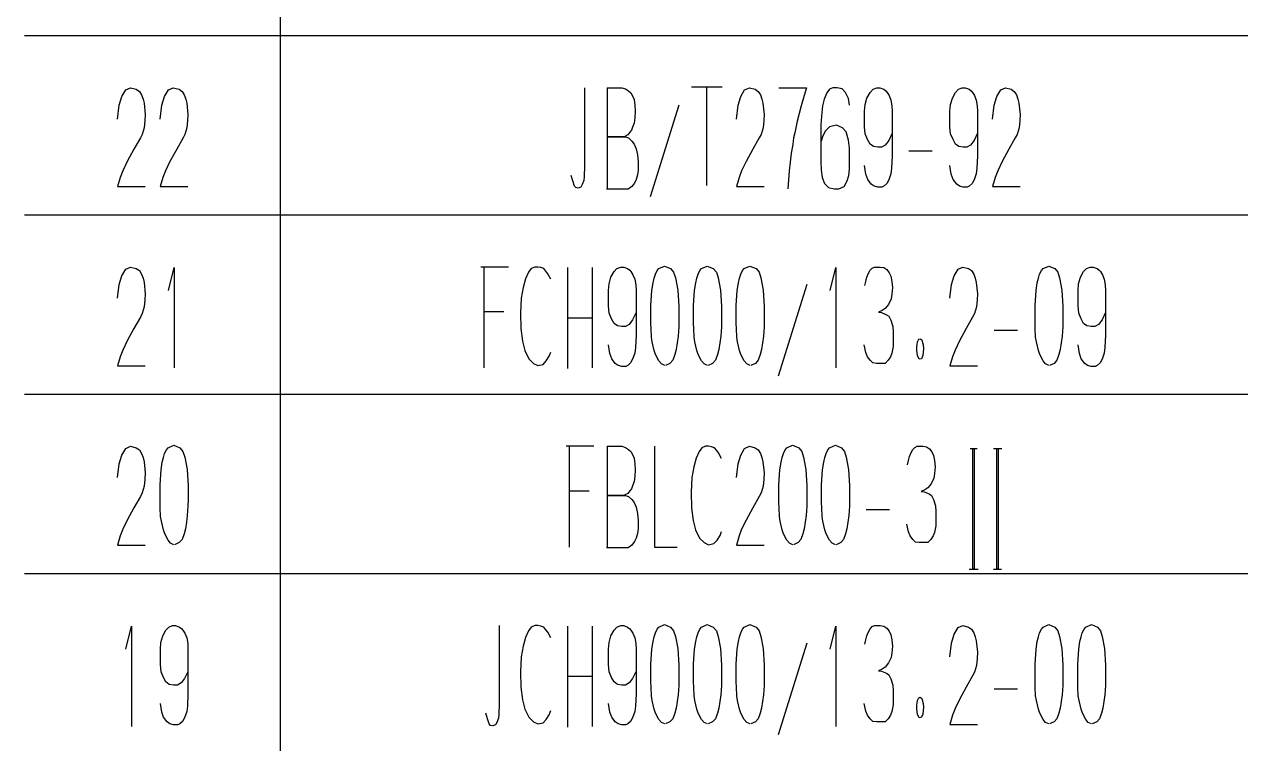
# Model space of a CAD drawing. Extents: x 0 to 8410, y 0 to 11890.
# Drawn here: x 6510 to 6985, y 2063.5 to 2344.4 of the extents above; entities that cross this region are included whole.
import ezdxf

# ---------------------------------------------------------------- set-up
doc = ezdxf.new("R2010")
doc.units = 0
doc.header["$MEASUREMENT"] = 0
doc.layers.add('6', color=7, linetype='Continuous')
doc.layers.add('9', color=7, linetype='Continuous')

# ---------------------------------------------------------------- blocks, each defined once
blk = doc.blocks.new('BLKENT896')
at = {"layer": '9', "color": 2, "linetype": 'Continuous'}
for p, q in [((6549.67, 2100.4), (6551.89, 2109.4)), ((6551.89, 2109.4), (6551.89, 2070.2)), ((6566.4, 2109), (6567.91, 2109.6)), ((6567.91, 2109.6), (6569.08, 2109.6)), ((6569.08, 2109.6), (6570.59, 2109)), ((6695.39, 2109.6), (6695.39, 2079)), ((6709.38, 2109.6), (6707.88, 2109)), ((6710.49, 2109.6), (6709.38, 2109.6)), ((6711.73, 2109.4), (6710.49, 2109.6)), ((6712.84, 2109), (6711.73, 2109.4)), ((6722.06, 2109.4), (6722.06, 2070)), ((6731.73, 2109.4), (6731.73, 2070.2)), ((6741.41, 2109), (6742.91, 2109.6)), ((6742.91, 2109.6), (6744.09, 2109.6)), ((6744.09, 2109.6), (6745.59, 2109)), ((6757.81, 2109), (6760.03, 2110)), ((6760.03, 2110), (6762.39, 2109)), ((6774.48, 2109), (6776.7, 2110)), ((6776.7, 2110), (6779.05, 2109)), ((6791.15, 2109), (6793.37, 2110)), ((6793.37, 2110), (6795.72, 2109)), ((6824.67, 2100.4), (6826.9, 2109.4)), ((6826.9, 2109.4), (6826.9, 2070.2)), ((6840.3, 2108.4), (6841.08, 2109.2)), ((6841.08, 2109.2), (6842, 2109.6)), ((6842, 2109.6), (6844.22, 2109.6)), ((6844.22, 2109.6), (6845.59, 2109.4)), ((6845.59, 2109.4), (6846.77, 2108.6)), ((6874.61, 2108.8), (6876.51, 2109.6)), ((6876.51, 2109.6), (6878.73, 2109)), ((6907.81, 2109), (6910.04, 2110)), ((6910.04, 2110), (6912.39, 2109)), ((6924.48, 2109), (6926.7, 2110)), ((6926.7, 2110), (6929.06, 2109)), ((6563.33, 2103), (6564.05, 2105.6)), ((6564.05, 2105.6), (6565.29, 2107.8)), ((6565.29, 2107.8), (6566.4, 2109)), ((6570.59, 2109), (6571.44, 2108.4)), ((6571.44, 2108.4), (6571.89, 2107.8)), ((6571.89, 2107.8), (6572.68, 2106.6)), ((6572.68, 2106.6), (6573.4, 2104.8)), ((6573.4, 2104.8), (6573.79, 2102.6)), ((6705.72, 2105), (6704.8, 2101.6)), ((6706.9, 2107.6), (6705.72, 2105)), ((6707.88, 2109), (6706.9, 2107.6)), ((6713.69, 2108), (6712.84, 2109)), ((6714.41, 2107), (6713.69, 2108)), ((6715.59, 2104.8), (6714.41, 2107)), ((6738.33, 2103), (6739.05, 2105.6)), ((6739.05, 2105.6), (6740.29, 2107.8)), ((6740.29, 2107.8), (6741.41, 2109)), ((6745.59, 2109), (6746.44, 2108.4)), ((6746.44, 2108.4), (6746.9, 2107.8)), ((6746.9, 2107.8), (6747.68, 2106.6)), ((6747.68, 2106.6), (6748.4, 2104.8)), ((6748.4, 2104.8), (6748.79, 2102.6)), ((6755.52, 2103.4), (6755.98, 2105.2)), ((6755.98, 2105.2), (6756.44, 2106.8)), ((6756.44, 2106.8), (6757.16, 2108.2)), ((6757.16, 2108.2), (6757.81, 2109)), ((6762.39, 2109), (6763.56, 2107.6)), ((6763.56, 2107.6), (6764.28, 2105.4)), ((6764.28, 2105.4), (6765.2, 2100.6)), ((6772.19, 2103.4), (6772.65, 2105.2)), ((6772.65, 2105.2), (6773.11, 2106.8)), ((6773.11, 2106.8), (6773.82, 2108.2)), ((6773.82, 2108.2), (6774.48, 2109)), ((6779.05, 2109), (6780.23, 2107.6)), ((6780.23, 2107.6), (6780.95, 2105.4)), ((6780.95, 2105.4), (6781.86, 2100.6)), ((6788.86, 2103.4), (6789.32, 2105.2)), ((6789.32, 2105.2), (6789.77, 2106.8)), ((6789.77, 2106.8), (6790.49, 2108.2)), ((6790.49, 2108.2), (6791.15, 2109)), ((6795.72, 2109), (6796.9, 2107.6)), ((6796.9, 2107.6), (6797.62, 2105.4)), ((6797.62, 2105.4), (6798.53, 2100.6)), ((6838.66, 2104), (6839.05, 2105.6)), ((6839.05, 2105.6), (6839.71, 2107.2)), ((6839.71, 2107.2), (6840.3, 2108.4)), ((6846.77, 2108.6), (6847.68, 2107.4)), ((6847.68, 2107.4), (6848.33, 2106)), ((6848.33, 2106), (6848.79, 2104)), ((6872.06, 2102.8), (6873.11, 2106.2)), ((6873.11, 2106.2), (6874.61, 2108.8)), ((6878.73, 2109), (6879.9, 2108.2)), ((6879.9, 2108.2), (6880.75, 2106.8)), ((6880.75, 2106.8), (6881.34, 2105.2)), ((6881.34, 2105.2), (6881.73, 2103.6)), ((6905.53, 2103.4), (6905.98, 2105.2)), ((6905.98, 2105.2), (6906.44, 2106.8)), ((6906.44, 2106.8), (6907.16, 2108.2)), ((6907.16, 2108.2), (6907.81, 2109)), ((6912.39, 2109), (6913.56, 2107.6)), ((6913.56, 2107.6), (6914.28, 2105.4)), ((6914.28, 2105.4), (6915.2, 2100.6)), ((6922.19, 2103.4), (6922.65, 2105.2)), ((6922.65, 2105.2), (6923.11, 2106.8)), ((6923.11, 2106.8), (6923.83, 2108.2)), ((6923.83, 2108.2), (6924.48, 2109)), ((6929.06, 2109), (6930.23, 2107.6)), ((6930.23, 2107.6), (6930.95, 2105.4)), ((6930.95, 2105.4), (6931.87, 2100.6)), ((6563.14, 2100.4), (6563.33, 2103)), ((6563.14, 2097.6), (6563.14, 2100.4)), ((6573.79, 2102.6), (6573.86, 2100.4)), ((6573.86, 2100.4), (6573.86, 2091.2)), ((6704.8, 2101.6), (6704.02, 2097.4)), ((6738.14, 2100.4), (6738.33, 2103)), ((6738.14, 2097.6), (6738.14, 2100.4)), ((6748.79, 2102.6), (6748.86, 2100.4)), ((6748.86, 2100.4), (6748.86, 2091.2)), ((6754.67, 2094.6), (6755.07, 2100.4)), ((6755.07, 2100.4), (6755.52, 2103.4)), ((6765.2, 2100.6), (6765.59, 2094.2)), ((6771.34, 2094.6), (6771.73, 2100.4)), ((6771.73, 2100.4), (6772.19, 2103.4)), ((6781.86, 2100.6), (6782.26, 2094.2)), ((6788.01, 2094.6), (6788.4, 2100.4)), ((6788.4, 2100.4), (6788.86, 2103.4)), ((6798.53, 2100.6), (6798.92, 2094.2)), ((6815.52, 2102.8), (6804.35, 2067)), ((6838.27, 2102.4), (6838.66, 2104)), ((6848.79, 2104), (6848.99, 2101.6)), ((6848.99, 2101.6), (6848.79, 2099)), ((6871.41, 2097.4), (6872.06, 2102.8)), ((6881.73, 2103.6), (6882.19, 2099.2)), ((6904.68, 2094.6), (6905.07, 2100.4)), ((6905.07, 2100.4), (6905.53, 2103.4)), ((6915.2, 2100.6), (6915.59, 2094.2)), ((6921.34, 2094.6), (6921.73, 2100.4)), ((6921.73, 2100.4), (6922.19, 2103.4)), ((6931.87, 2100.6), (6932.26, 2094.2)), ((6563.14, 2094.4), (6563.14, 2097.6)), ((6704.02, 2097.4), (6703.69, 2091.6)), ((6738.14, 2094.4), (6738.14, 2097.6)), ((6847.49, 2095), (6846.18, 2093.4)), ((6848.53, 2097.2), (6847.49, 2095)), ((6848.79, 2099), (6848.53, 2097.2)), ((6882.06, 2096.8), (6881.8, 2094)), ((6882.19, 2099.2), (6882.06, 2096.8)), ((6563.4, 2091.6), (6563.14, 2094.4)), ((6564.31, 2089.4), (6563.4, 2091.6)), ((6573.79, 2091.6), (6572.55, 2089)), ((6573.86, 2091.2), (6573.86, 2083)), ((6703.69, 2091.6), (6703.89, 2085.6)), ((6738.4, 2091.6), (6738.14, 2094.4)), ((6739.31, 2089.4), (6738.4, 2091.6)), ((6748.79, 2091.6), (6747.55, 2089)), ((6748.86, 2091.2), (6748.86, 2083)), ((6754.67, 2087.6), (6754.67, 2094.6)), ((6765.59, 2094.2), (6765.59, 2089)), ((6771.34, 2087.6), (6771.34, 2094.6)), ((6782.26, 2094.2), (6782.26, 2089)), ((6788.01, 2087.6), (6788.01, 2094.6)), ((6798.92, 2094.2), (6798.92, 2089)), ((6845, 2092.6), (6843.56, 2092)), ((6843.56, 2092), (6844.74, 2091.8)), ((6844.74, 2091.8), (6846.64, 2091)), ((6846.18, 2093.4), (6845, 2092.6)), ((6846.64, 2091), (6847.55, 2090.4)), ((6847.55, 2090.4), (6848.4, 2088.8)), ((6881.02, 2091.4), (6880.3, 2090)), ((6881.8, 2094), (6881.02, 2091.4)), ((6904.68, 2087.6), (6904.68, 2094.6)), ((6915.59, 2094.2), (6915.59, 2089)), ((6921.34, 2087.6), (6921.34, 2094.6)), ((6932.26, 2094.2), (6932.26, 2089)), ((6565.29, 2087.6), (6564.31, 2089.4)), ((6566.6, 2086.6), (6565.29, 2087.6)), ((6568.3, 2086.4), (6566.6, 2086.6)), ((6569.74, 2086.4), (6568.3, 2086.4)), ((6571.18, 2087.2), (6569.74, 2086.4)), ((6572.55, 2089), (6571.18, 2087.2)), ((6703.89, 2085.6), (6704.48, 2080.6)), ((6722.06, 2089.8), (6731.6, 2089.8)), ((6740.29, 2087.6), (6739.31, 2089.4)), ((6741.6, 2086.6), (6740.29, 2087.6)), ((6743.3, 2086.4), (6741.6, 2086.6)), ((6744.74, 2086.4), (6743.3, 2086.4)), ((6746.18, 2087.2), (6744.74, 2086.4)), ((6747.55, 2089), (6746.18, 2087.2)), ((6754.74, 2085.6), (6754.67, 2087.6)), ((6754.87, 2082.2), (6754.74, 2085.6)), ((6765.52, 2086.2), (6765.26, 2082.6)), ((6765.59, 2089), (6765.52, 2086.2)), ((6771.41, 2085.6), (6771.34, 2087.6)), ((6771.54, 2082.2), (6771.41, 2085.6)), ((6782.19, 2086.2), (6781.93, 2082.6)), ((6782.26, 2089), (6782.19, 2086.2)), ((6788.07, 2085.6), (6788.01, 2087.6)), ((6788.2, 2082.2), (6788.07, 2085.6)), ((6798.86, 2086.2), (6798.6, 2082.6)), ((6798.92, 2089), (6798.86, 2086.2)), ((6848.4, 2088.8), (6849.12, 2086.4)), ((6849.12, 2086.4), (6849.32, 2084.2)), ((6877.81, 2085.6), (6875.2, 2080.8)), ((6880.3, 2090), (6877.81, 2085.6)), ((6904.74, 2085.6), (6904.68, 2087.6)), ((6904.87, 2082.2), (6904.74, 2085.6)), ((6915.53, 2086.2), (6915.26, 2082.6)), ((6915.59, 2089), (6915.53, 2086.2)), ((6921.41, 2085.6), (6921.34, 2087.6)), ((6921.54, 2082.2), (6921.41, 2085.6)), ((6932.19, 2086.2), (6931.93, 2082.6)), ((6932.26, 2089), (6932.19, 2086.2)), ((6573.86, 2083), (6573.66, 2078.2)), ((6704.48, 2080.6), (6705.46, 2077)), ((6748.86, 2083), (6748.66, 2078.2)), ((6755.2, 2080.4), (6754.87, 2082.2)), ((6765.26, 2082.6), (6764.94, 2080)), ((6771.86, 2080.4), (6771.54, 2082.2)), ((6781.93, 2082.6), (6781.6, 2080)), ((6788.53, 2080.4), (6788.2, 2082.2)), ((6798.6, 2082.6), (6798.27, 2080)), ((6849.32, 2084.2), (6849.32, 2080.4)), ((6858.79, 2080.4), (6859.32, 2081.4)), ((6859.32, 2081.4), (6859.64, 2081.6)), ((6859.77, 2081.6), (6860.49, 2081.2)), ((6860.49, 2081.2), (6860.95, 2079.2)), ((6875.2, 2080.8), (6873.43, 2077.2)), ((6897.81, 2084.8), (6888.73, 2084.8)), ((6905.2, 2080.4), (6904.87, 2082.2)), ((6915.26, 2082.6), (6914.94, 2080)), ((6921.87, 2080.4), (6921.54, 2082.2)), ((6931.93, 2082.6), (6931.6, 2080)), ((6563.66, 2075.8), (6563.14, 2079.2)), ((6564.38, 2073.8), (6563.66, 2075.8)), ((6573.4, 2076), (6572.55, 2073.6)), ((6573.66, 2078.2), (6573.4, 2076)), ((6695.39, 2079), (6695.33, 2075)), ((6705.46, 2077), (6707.03, 2073.8)), ((6715, 2074.8), (6715.59, 2076.4)), ((6738.66, 2075.8), (6738.14, 2079.2)), ((6739.38, 2073.8), (6738.66, 2075.8)), ((6748.4, 2076), (6747.55, 2073.6)), ((6748.66, 2078.2), (6748.4, 2076)), ((6755.98, 2077), (6755.2, 2080.4)), ((6756.5, 2075.4), (6755.98, 2077)), ((6764.54, 2077.4), (6764.02, 2075.4)), ((6764.94, 2080), (6764.54, 2077.4)), ((6772.65, 2077), (6771.86, 2080.4)), ((6773.17, 2075.4), (6772.65, 2077)), ((6781.21, 2077.4), (6780.69, 2075.4)), ((6781.6, 2080), (6781.21, 2077.4)), ((6789.32, 2077), (6788.53, 2080.4)), ((6789.84, 2075.4), (6789.32, 2077)), ((6797.88, 2077.4), (6797.35, 2075.4)), ((6798.27, 2080), (6797.88, 2077.4)), ((6838.66, 2076.2), (6838.01, 2079.2)), ((6839.32, 2074.6), (6838.66, 2076.2)), ((6848.79, 2076), (6848.2, 2074.6)), ((6849.25, 2078.6), (6848.79, 2076)), ((6849.32, 2080.4), (6849.25, 2078.6)), ((6858.47, 2078.4), (6858.6, 2079.4)), ((6858.47, 2077), (6858.47, 2078.4)), ((6858.79, 2075), (6858.47, 2077)), ((6858.6, 2079.4), (6858.79, 2080.4)), ((6861.08, 2077.8), (6860.88, 2075)), ((6860.95, 2079.2), (6861.08, 2077.8)), ((6873.43, 2077.2), (6872.45, 2074.6)), ((6905.98, 2077), (6905.2, 2080.4)), ((6906.51, 2075.4), (6905.98, 2077)), ((6914.55, 2077.4), (6914.02, 2075.4)), ((6914.94, 2080), (6914.55, 2077.4)), ((6922.65, 2077), (6921.87, 2080.4)), ((6923.17, 2075.4), (6922.65, 2077)), ((6931.21, 2077.4), (6930.69, 2075.4)), ((6931.6, 2080), (6931.21, 2077.4)), ((6565.75, 2072), (6564.38, 2073.8)), ((6566.86, 2071.2), (6565.75, 2072)), ((6568.3, 2070.8), (6566.86, 2071.2)), ((6570.65, 2071.2), (6569.87, 2070.8)), ((6571.76, 2072.2), (6570.65, 2071.2)), ((6572.55, 2073.6), (6571.76, 2072.2)), ((6690.82, 2073.2), (6690.23, 2075.4)), ((6691.54, 2071.2), (6690.82, 2073.2)), ((6692.06, 2070.6), (6691.54, 2071.2)), ((6694.48, 2071.8), (6693.95, 2070.8)), ((6695.13, 2073.4), (6694.48, 2071.8)), ((6695.33, 2075), (6695.13, 2073.4)), ((6707.03, 2073.8), (6708.79, 2072)), ((6708.79, 2072), (6710.49, 2071.2)), ((6710.49, 2071.2), (6712.65, 2071.6)), ((6712.65, 2071.6), (6713.82, 2073)), ((6713.82, 2073), (6715, 2074.8)), ((6740.75, 2072), (6739.38, 2073.8)), ((6741.86, 2071.2), (6740.75, 2072)), ((6743.3, 2070.8), (6741.86, 2071.2)), ((6745.65, 2071.2), (6744.87, 2070.8)), ((6746.77, 2072.2), (6745.65, 2071.2)), ((6747.55, 2073.6), (6746.77, 2072.2)), ((6757.81, 2073), (6756.5, 2075.4)), ((6758.79, 2071.8), (6757.81, 2073)), ((6760.1, 2071.2), (6758.79, 2071.8)), ((6762.13, 2072), (6760.36, 2071.2)), ((6763.24, 2073.2), (6762.13, 2072)), ((6764.02, 2075.4), (6763.24, 2073.2)), ((6774.48, 2073), (6773.17, 2075.4)), ((6775.46, 2071.8), (6774.48, 2073)), ((6776.77, 2071.2), (6775.46, 2071.8)), ((6778.79, 2072), (6777.03, 2071.2)), ((6779.9, 2073.2), (6778.79, 2072)), ((6780.69, 2075.4), (6779.9, 2073.2)), ((6791.15, 2073), (6789.84, 2075.4)), ((6792.13, 2071.8), (6791.15, 2073)), ((6793.43, 2071.2), (6792.13, 2071.8)), ((6795.46, 2072), (6793.69, 2071.2)), ((6796.57, 2073.2), (6795.46, 2072)), ((6797.35, 2075.4), (6796.57, 2073.2)), ((6840.3, 2073.2), (6839.32, 2074.6)), ((6841.28, 2072.2), (6840.3, 2073.2)), ((6842.78, 2072), (6841.28, 2072.2)), ((6846.18, 2072), (6842.78, 2072)), ((6847.29, 2073.2), (6846.18, 2072)), ((6848.2, 2074.6), (6847.29, 2073.2)), ((6859.38, 2073.6), (6858.79, 2075)), ((6860.3, 2073.8), (6859.38, 2073.6)), ((6860.88, 2075), (6860.3, 2073.8)), ((6872.45, 2074.6), (6871.41, 2071)), ((6907.81, 2073), (6906.51, 2075.4)), ((6908.79, 2071.8), (6907.81, 2073)), ((6910.1, 2071.2), (6908.79, 2071.8)), ((6912.13, 2072), (6910.36, 2071.2)), ((6913.24, 2073.2), (6912.13, 2072)), ((6914.02, 2075.4), (6913.24, 2073.2)), ((6924.48, 2073), (6923.17, 2075.4)), ((6925.46, 2071.8), (6924.48, 2073)), ((6926.77, 2071.2), (6925.46, 2071.8)), ((6928.79, 2072), (6927.03, 2071.2)), ((6929.9, 2073.2), (6928.79, 2072)), ((6930.69, 2075.4), (6929.9, 2073.2)), ((6569.87, 2070.8), (6568.3, 2070.8)), ((6692.97, 2070.4), (6692.06, 2070.6)), ((6693.95, 2070.8), (6692.97, 2070.4)), ((6744.87, 2070.8), (6743.3, 2070.8)), ((6871.41, 2071), (6882.19, 2071))]:
    blk.add_line(p, q, dxfattribs=at)
blk = doc.blocks.new('BLKENT897')
at = {"layer": '9', "color": 2, "linetype": 'Continuous'}
for p, q in [((6547.06, 2172.8), (6548.1, 2176.2)), ((6548.1, 2176.2), (6549.61, 2178.8)), ((6549.61, 2178.8), (6551.5, 2179.6)), ((6551.5, 2179.6), (6553.72, 2179)), ((6553.72, 2179), (6554.9, 2178.2)), ((6554.9, 2178.2), (6555.75, 2176.8)), ((6555.75, 2176.8), (6556.34, 2175.2)), ((6564.31, 2175.2), (6564.77, 2176.8)), ((6564.77, 2176.8), (6565.49, 2178.2)), ((6565.49, 2178.2), (6566.14, 2179)), ((6566.14, 2179), (6568.37, 2180)), ((6568.37, 2180), (6570.72, 2179)), ((6570.72, 2179), (6571.89, 2177.6)), ((6571.89, 2177.6), (6572.61, 2175.4)), ((6732.45, 2179.6), (6721.54, 2179.6)), ((6722.78, 2179.6), (6722.78, 2140.2)), ((6737.61, 2179.6), (6743.3, 2179.6)), ((6737.74, 2140), (6737.74, 2179.6)), ((6743.3, 2179.6), (6744.8, 2179.2)), ((6744.8, 2179.2), (6745.98, 2178.4)), ((6745.98, 2178.4), (6746.89, 2177.6)), ((6746.89, 2177.6), (6747.61, 2176.2)), ((6747.61, 2176.2), (6748.14, 2175)), ((6756.11, 2179.6), (6756.11, 2140.2)), ((6773.56, 2177.6), (6772.39, 2175)), ((6774.54, 2179), (6773.56, 2177.6)), ((6776.05, 2179.6), (6774.54, 2179)), ((6777.16, 2179.6), (6776.05, 2179.6)), ((6778.4, 2179.4), (6777.16, 2179.6)), ((6779.51, 2179), (6778.4, 2179.4)), ((6780.36, 2178), (6779.51, 2179)), ((6781.08, 2177), (6780.36, 2178)), ((6782.25, 2174.8), (6781.08, 2177)), ((6788.73, 2172.8), (6789.77, 2176.2)), ((6789.77, 2176.2), (6791.27, 2178.8)), ((6791.27, 2178.8), (6793.17, 2179.6)), ((6793.17, 2179.6), (6795.39, 2179)), ((6795.39, 2179), (6796.57, 2178.2)), ((6796.57, 2178.2), (6797.42, 2176.8)), ((6797.42, 2176.8), (6798.01, 2175.2)), ((6805.98, 2175.2), (6806.44, 2176.8)), ((6806.44, 2176.8), (6807.16, 2178.2)), ((6807.16, 2178.2), (6807.81, 2179)), ((6807.81, 2179), (6810.03, 2180)), ((6810.03, 2180), (6812.39, 2179)), ((6812.39, 2179), (6813.56, 2177.6)), ((6813.56, 2177.6), (6814.28, 2175.4)), ((6822.65, 2175.2), (6823.1, 2176.8)), ((6823.1, 2176.8), (6823.82, 2178.2)), ((6823.82, 2178.2), (6824.48, 2179)), ((6824.48, 2179), (6826.7, 2180)), ((6826.7, 2180), (6829.05, 2179)), ((6829.05, 2179), (6830.23, 2177.6)), ((6830.23, 2177.6), (6830.95, 2175.4)), ((6855.33, 2174), (6855.72, 2175.6)), ((6855.72, 2175.6), (6856.37, 2177.2)), ((6856.37, 2177.2), (6856.96, 2178.4)), ((6856.96, 2178.4), (6857.75, 2179.2)), ((6857.75, 2179.2), (6858.66, 2179.6)), ((6858.66, 2179.6), (6860.88, 2179.6)), ((6860.88, 2179.6), (6862.26, 2179.4)), ((6862.26, 2179.4), (6863.43, 2178.6)), ((6863.43, 2178.6), (6864.35, 2177.4)), ((6864.35, 2177.4), (6865, 2176)), ((6865, 2176), (6865.46, 2174)), ((6882.06, 2178.6), (6879.31, 2178.6)), ((6880.36, 2131.6), (6880.36, 2178.6)), ((6880.88, 2178.6), (6880.88, 2131.6)), ((6891.73, 2178.6), (6888.46, 2178.6)), ((6889.77, 2131.6), (6889.77, 2178.6)), ((6890.3, 2178.6), (6890.3, 2131.6)), ((6546.4, 2167.4), (6547.06, 2172.8)), ((6556.34, 2175.2), (6556.73, 2173.6)), ((6556.73, 2173.6), (6557.19, 2169.2)), ((6563.4, 2170.4), (6563.86, 2173.4)), ((6563.86, 2173.4), (6564.31, 2175.2)), ((6572.61, 2175.4), (6573.53, 2170.6)), ((6748.14, 2175), (6748.4, 2172.8)), ((6748.4, 2172.8), (6748.53, 2170.4)), ((6771.47, 2171.6), (6770.69, 2167.4)), ((6772.39, 2175), (6771.47, 2171.6)), ((6788.07, 2167.4), (6788.73, 2172.8)), ((6798.01, 2175.2), (6798.4, 2173.6)), ((6798.4, 2173.6), (6798.86, 2169.2)), ((6805.07, 2170.4), (6805.52, 2173.4)), ((6805.52, 2173.4), (6805.98, 2175.2)), ((6814.28, 2175.4), (6815.2, 2170.6)), ((6821.73, 2170.4), (6822.19, 2173.4)), ((6822.19, 2173.4), (6822.65, 2175.2)), ((6830.95, 2175.4), (6831.86, 2170.6)), ((6854.94, 2172.4), (6855.33, 2174)), ((6865.46, 2174), (6865.65, 2171.6)), ((6865.65, 2171.6), (6865.46, 2169)), ((6557.06, 2166.8), (6556.8, 2164)), ((6557.19, 2169.2), (6557.06, 2166.8)), ((6563.01, 2164.6), (6563.4, 2170.4)), ((6573.53, 2170.6), (6573.92, 2164.2)), ((6748.4, 2167.8), (6748.14, 2165.8)), ((6748.53, 2170.4), (6748.4, 2167.8)), ((6770.69, 2167.4), (6770.36, 2161.6)), ((6798.73, 2166.8), (6798.46, 2164)), ((6798.86, 2169.2), (6798.73, 2166.8)), ((6804.67, 2164.6), (6805.07, 2170.4)), ((6815.2, 2170.6), (6815.59, 2164.2)), ((6821.34, 2164.6), (6821.73, 2170.4)), ((6831.86, 2170.6), (6832.26, 2164.2)), ((6865.2, 2167.2), (6864.15, 2165)), ((6865.46, 2169), (6865.2, 2167.2)), ((6556.01, 2161.4), (6555.29, 2160)), ((6556.8, 2164), (6556.01, 2161.4)), ((6563.01, 2157.6), (6563.01, 2164.6)), ((6573.92, 2164.2), (6573.92, 2159)), ((6722.78, 2162.2), (6730.62, 2162.2)), ((6746.44, 2162.2), (6745.65, 2161.2)), ((6747.09, 2163), (6746.44, 2162.2)), ((6747.55, 2164.2), (6747.09, 2163)), ((6748.14, 2165.8), (6747.55, 2164.2)), ((6770.36, 2161.6), (6770.56, 2155.6)), ((6797.68, 2161.4), (6796.96, 2160)), ((6798.46, 2164), (6797.68, 2161.4)), ((6804.67, 2157.6), (6804.67, 2164.6)), ((6815.59, 2164.2), (6815.59, 2159)), ((6821.34, 2157.6), (6821.34, 2164.6)), ((6832.26, 2164.2), (6832.26, 2159)), ((6861.67, 2162.6), (6860.23, 2162)), ((6860.23, 2162), (6861.41, 2161.8)), ((6861.41, 2161.8), (6863.3, 2161)), ((6862.84, 2163.4), (6861.67, 2162.6)), ((6864.15, 2165), (6862.84, 2163.4)), ((6555.29, 2160), (6552.81, 2155.6)), ((6563.07, 2155.6), (6563.01, 2157.6)), ((6573.92, 2159), (6573.86, 2156.2)), ((6744.28, 2160.4), (6738.01, 2160.4)), ((6738.01, 2160.4), (6744.74, 2160.4)), ((6744.48, 2160.6), (6744.28, 2160.4)), ((6745.65, 2161.2), (6744.48, 2160.6)), ((6744.74, 2160.4), (6745.98, 2160)), ((6745.98, 2160), (6747.29, 2158.8)), ((6747.29, 2158.8), (6748.2, 2157.6)), ((6748.2, 2157.6), (6748.92, 2155.8)), ((6796.96, 2160), (6794.48, 2155.6)), ((6804.74, 2155.6), (6804.67, 2157.6)), ((6815.59, 2159), (6815.52, 2156.2)), ((6821.41, 2155.6), (6821.34, 2157.6)), ((6832.26, 2159), (6832.19, 2156.2)), ((6863.3, 2161), (6864.22, 2160.4)), ((6864.22, 2160.4), (6865.07, 2158.8)), ((6865.07, 2158.8), (6865.78, 2156.4)), ((6552.81, 2155.6), (6550.2, 2150.8)), ((6563.2, 2152.2), (6563.07, 2155.6)), ((6563.53, 2150.4), (6563.2, 2152.2)), ((6573.59, 2152.6), (6573.27, 2150)), ((6573.86, 2156.2), (6573.59, 2152.6)), ((6748.92, 2155.8), (6749.44, 2153.4)), ((6749.44, 2153.4), (6749.71, 2150.6)), ((6770.56, 2155.6), (6771.14, 2150.6)), ((6794.48, 2155.6), (6791.86, 2150.8)), ((6804.87, 2152.2), (6804.74, 2155.6)), ((6805.2, 2150.4), (6804.87, 2152.2)), ((6815.26, 2152.6), (6814.93, 2150)), ((6815.52, 2156.2), (6815.26, 2152.6)), ((6821.54, 2152.2), (6821.41, 2155.6)), ((6821.86, 2150.4), (6821.54, 2152.2)), ((6831.93, 2152.6), (6831.6, 2150)), ((6832.19, 2156.2), (6831.93, 2152.6)), ((6847.81, 2154.8), (6838.73, 2154.8)), ((6865.78, 2156.4), (6865.98, 2154.2)), ((6865.98, 2154.2), (6865.98, 2150.4)), ((6548.43, 2147.2), (6547.45, 2144.6)), ((6550.2, 2150.8), (6548.43, 2147.2)), ((6564.31, 2147), (6563.53, 2150.4)), ((6572.88, 2147.4), (6572.35, 2145.4)), ((6573.27, 2150), (6572.88, 2147.4)), ((6749.64, 2147.4), (6749.38, 2145.6)), ((6749.71, 2150.6), (6749.64, 2147.4)), ((6771.14, 2150.6), (6772.12, 2147)), ((6790.1, 2147.2), (6789.12, 2144.6)), ((6791.86, 2150.8), (6790.1, 2147.2)), ((6805.98, 2147), (6805.2, 2150.4)), ((6814.54, 2147.4), (6814.02, 2145.4)), ((6814.93, 2150), (6814.54, 2147.4)), ((6822.65, 2147), (6821.86, 2150.4)), ((6831.21, 2147.4), (6830.69, 2145.4)), ((6831.6, 2150), (6831.21, 2147.4)), ((6855.33, 2146.2), (6854.67, 2149.2)), ((6865.92, 2148.6), (6865.46, 2146)), ((6865.98, 2150.4), (6865.92, 2148.6)), ((6547.45, 2144.6), (6546.4, 2141)), ((6564.84, 2145.4), (6564.31, 2147)), ((6566.14, 2143), (6564.84, 2145.4)), ((6567.12, 2141.8), (6566.14, 2143)), ((6571.57, 2143.2), (6570.46, 2142)), ((6572.35, 2145.4), (6571.57, 2143.2)), ((6748.27, 2142.4), (6747.22, 2141)), ((6748.92, 2143.8), (6748.27, 2142.4)), ((6749.38, 2145.6), (6748.92, 2143.8)), ((6772.12, 2147), (6773.69, 2143.8)), ((6773.69, 2143.8), (6775.46, 2142)), ((6779.31, 2141.6), (6780.49, 2143)), ((6780.49, 2143), (6781.67, 2144.8)), ((6781.67, 2144.8), (6782.25, 2146.4)), ((6789.12, 2144.6), (6788.07, 2141)), ((6806.5, 2145.4), (6805.98, 2147)), ((6807.81, 2143), (6806.5, 2145.4)), ((6808.79, 2141.8), (6807.81, 2143)), ((6813.24, 2143.2), (6812.12, 2142)), ((6814.02, 2145.4), (6813.24, 2143.2)), ((6823.17, 2145.4), (6822.65, 2147)), ((6824.48, 2143), (6823.17, 2145.4)), ((6825.46, 2141.8), (6824.48, 2143)), ((6829.9, 2143.2), (6828.79, 2142)), ((6830.69, 2145.4), (6829.9, 2143.2)), ((6855.98, 2144.6), (6855.33, 2146.2)), ((6856.96, 2143.2), (6855.98, 2144.6)), ((6857.94, 2142.2), (6856.96, 2143.2)), ((6863.96, 2143.2), (6862.84, 2142)), ((6864.87, 2144.6), (6863.96, 2143.2)), ((6865.46, 2146), (6864.87, 2144.6)), ((6546.4, 2141), (6557.19, 2141)), ((6568.43, 2141.2), (6567.12, 2141.8)), ((6570.46, 2142), (6568.69, 2141.2)), ((6745.85, 2140), (6737.35, 2140)), ((6747.22, 2141), (6745.85, 2140)), ((6756.11, 2140.2), (6764.87, 2140.2)), ((6775.46, 2142), (6777.16, 2141.2)), ((6777.16, 2141.2), (6779.31, 2141.6)), ((6788.07, 2141), (6798.86, 2141)), ((6810.1, 2141.2), (6808.79, 2141.8)), ((6812.12, 2142), (6810.36, 2141.2)), ((6826.77, 2141.2), (6825.46, 2141.8)), ((6828.79, 2142), (6827.03, 2141.2)), ((6859.45, 2142), (6857.94, 2142.2)), ((6862.84, 2142), (6859.45, 2142)), ((6878.92, 2131.6), (6882.45, 2131.6)), ((6880.88, 2131.6), (6880.36, 2131.6)), ((6888.46, 2131.6), (6891.6, 2131.6)), ((6890.3, 2131.6), (6889.77, 2131.6))]:
    blk.add_line(p, q, dxfattribs=at)
blk = doc.blocks.new('BLKENT898')
at = {"layer": '9', "color": 2, "linetype": 'Continuous'}
for p, q in [((6548.1, 2246.2), (6549.61, 2248.8)), ((6549.61, 2248.8), (6551.5, 2249.6)), ((6551.5, 2249.6), (6553.72, 2249)), ((6553.72, 2249), (6554.9, 2248.2)), ((6554.9, 2248.2), (6555.75, 2246.8)), ((6555.75, 2246.8), (6556.34, 2245.2)), ((6566.34, 2240.4), (6568.56, 2249.4)), ((6568.56, 2249.4), (6568.56, 2210.2)), ((6699.12, 2249.6), (6688.2, 2249.6)), ((6689.44, 2249.6), (6689.44, 2210.2)), ((6706.9, 2247.6), (6705.72, 2245)), ((6707.88, 2249), (6706.9, 2247.6)), ((6709.38, 2249.6), (6707.88, 2249)), ((6710.49, 2249.6), (6709.38, 2249.6)), ((6711.73, 2249.4), (6710.49, 2249.6)), ((6712.84, 2249), (6711.73, 2249.4)), ((6713.69, 2248), (6712.84, 2249)), ((6714.41, 2247), (6713.69, 2248)), ((6715.59, 2244.8), (6714.41, 2247)), ((6722.06, 2249.4), (6722.06, 2210)), ((6731.73, 2249.4), (6731.73, 2210.2)), ((6739.05, 2245.6), (6740.29, 2247.8)), ((6740.29, 2247.8), (6741.41, 2249)), ((6741.41, 2249), (6742.91, 2249.6)), ((6742.91, 2249.6), (6744.09, 2249.6)), ((6744.09, 2249.6), (6745.59, 2249)), ((6745.59, 2249), (6746.44, 2248.4)), ((6746.44, 2248.4), (6746.9, 2247.8)), ((6746.9, 2247.8), (6747.68, 2246.6)), ((6755.98, 2245.2), (6756.44, 2246.8)), ((6756.44, 2246.8), (6757.16, 2248.2)), ((6757.16, 2248.2), (6757.81, 2249)), ((6757.81, 2249), (6760.03, 2250)), ((6760.03, 2250), (6762.39, 2249)), ((6762.39, 2249), (6763.56, 2247.6)), ((6763.56, 2247.6), (6764.28, 2245.4)), ((6772.65, 2245.2), (6773.11, 2246.8)), ((6773.11, 2246.8), (6773.82, 2248.2)), ((6773.82, 2248.2), (6774.48, 2249)), ((6774.48, 2249), (6776.7, 2250)), ((6776.7, 2250), (6779.05, 2249)), ((6779.05, 2249), (6780.23, 2247.6)), ((6780.23, 2247.6), (6780.95, 2245.4)), ((6789.32, 2245.2), (6789.77, 2246.8)), ((6789.77, 2246.8), (6790.49, 2248.2)), ((6790.49, 2248.2), (6791.15, 2249)), ((6791.15, 2249), (6793.37, 2250)), ((6793.37, 2250), (6795.72, 2249)), ((6795.72, 2249), (6796.9, 2247.6)), ((6796.9, 2247.6), (6797.62, 2245.4)), ((6824.67, 2240.4), (6826.9, 2249.4)), ((6826.9, 2249.4), (6826.9, 2210.2)), ((6839.05, 2245.6), (6839.71, 2247.2)), ((6839.71, 2247.2), (6840.3, 2248.4)), ((6840.3, 2248.4), (6841.08, 2249.2)), ((6841.08, 2249.2), (6842, 2249.6)), ((6842, 2249.6), (6844.22, 2249.6)), ((6844.22, 2249.6), (6845.59, 2249.4)), ((6845.59, 2249.4), (6846.77, 2248.6)), ((6846.77, 2248.6), (6847.68, 2247.4)), ((6847.68, 2247.4), (6848.33, 2246)), ((6873.11, 2246.2), (6874.61, 2248.8)), ((6874.61, 2248.8), (6876.51, 2249.6)), ((6876.51, 2249.6), (6878.73, 2249)), ((6878.73, 2249), (6879.9, 2248.2)), ((6879.9, 2248.2), (6880.75, 2246.8)), ((6880.75, 2246.8), (6881.34, 2245.2)), ((6905.98, 2245.2), (6906.44, 2246.8)), ((6906.44, 2246.8), (6907.16, 2248.2)), ((6907.16, 2248.2), (6907.81, 2249)), ((6907.81, 2249), (6910.04, 2250)), ((6910.04, 2250), (6912.39, 2249)), ((6912.39, 2249), (6913.56, 2247.6)), ((6913.56, 2247.6), (6914.28, 2245.4)), ((6922.39, 2245.6), (6923.63, 2247.8)), ((6923.63, 2247.8), (6924.74, 2249)), ((6924.74, 2249), (6926.24, 2249.6)), ((6926.24, 2249.6), (6927.42, 2249.6)), ((6927.42, 2249.6), (6928.92, 2249)), ((6928.92, 2249), (6929.77, 2248.4)), ((6929.77, 2248.4), (6930.23, 2247.8)), ((6930.23, 2247.8), (6931.02, 2246.6)), ((6546.4, 2237.4), (6547.06, 2242.8)), ((6547.06, 2242.8), (6548.1, 2246.2)), ((6556.34, 2245.2), (6556.73, 2243.6)), ((6556.73, 2243.6), (6557.19, 2239.2)), ((6705.72, 2245), (6704.8, 2241.6)), ((6738.14, 2240.4), (6738.33, 2243)), ((6738.33, 2243), (6739.05, 2245.6)), ((6747.68, 2246.6), (6748.4, 2244.8)), ((6748.4, 2244.8), (6748.79, 2242.6)), ((6748.79, 2242.6), (6748.86, 2240.4)), ((6755.07, 2240.4), (6755.52, 2243.4)), ((6755.52, 2243.4), (6755.98, 2245.2)), ((6764.28, 2245.4), (6765.2, 2240.6)), ((6771.73, 2240.4), (6772.19, 2243.4)), ((6772.19, 2243.4), (6772.65, 2245.2)), ((6780.95, 2245.4), (6781.86, 2240.6)), ((6788.4, 2240.4), (6788.86, 2243.4)), ((6788.86, 2243.4), (6789.32, 2245.2)), ((6797.62, 2245.4), (6798.53, 2240.6)), ((6815.52, 2242.8), (6804.35, 2207)), ((6838.27, 2242.4), (6838.66, 2244)), ((6838.66, 2244), (6839.05, 2245.6)), ((6848.33, 2246), (6848.79, 2244)), ((6848.79, 2244), (6848.99, 2241.6)), ((6871.41, 2237.4), (6872.06, 2242.8)), ((6872.06, 2242.8), (6873.11, 2246.2)), ((6881.34, 2245.2), (6881.73, 2243.6)), ((6881.73, 2243.6), (6882.19, 2239.2)), ((6905.07, 2240.4), (6905.53, 2243.4)), ((6905.53, 2243.4), (6905.98, 2245.2)), ((6914.28, 2245.4), (6915.2, 2240.6)), ((6921.47, 2240.4), (6921.67, 2243)), ((6921.67, 2243), (6922.39, 2245.6)), ((6931.02, 2246.6), (6931.73, 2244.8)), ((6931.73, 2244.8), (6932.13, 2242.6)), ((6932.13, 2242.6), (6932.19, 2240.4)), ((6557.19, 2239.2), (6557.06, 2236.8)), ((6704.02, 2237.4), (6703.69, 2231.6)), ((6704.8, 2241.6), (6704.02, 2237.4)), ((6738.14, 2237.6), (6738.14, 2240.4)), ((6738.14, 2234.4), (6738.14, 2237.6)), ((6748.86, 2240.4), (6748.86, 2231.2)), ((6754.67, 2234.6), (6755.07, 2240.4)), ((6765.2, 2240.6), (6765.59, 2234.2)), ((6771.34, 2234.6), (6771.73, 2240.4)), ((6781.86, 2240.6), (6782.26, 2234.2)), ((6788.01, 2234.6), (6788.4, 2240.4)), ((6798.53, 2240.6), (6798.92, 2234.2)), ((6848.79, 2239), (6848.53, 2237.2)), ((6848.99, 2241.6), (6848.79, 2239)), ((6882.19, 2239.2), (6882.06, 2236.8)), ((6904.68, 2234.6), (6905.07, 2240.4)), ((6915.2, 2240.6), (6915.59, 2234.2)), ((6921.47, 2237.6), (6921.47, 2240.4)), ((6921.47, 2234.4), (6921.47, 2237.6)), ((6932.19, 2240.4), (6932.19, 2231.2)), ((6556.8, 2234), (6556.01, 2231.4)), ((6557.06, 2236.8), (6556.8, 2234)), ((6738.4, 2231.6), (6738.14, 2234.4)), ((6754.67, 2227.6), (6754.67, 2234.6)), ((6765.59, 2234.2), (6765.59, 2229)), ((6771.34, 2227.6), (6771.34, 2234.6)), ((6782.26, 2234.2), (6782.26, 2229)), ((6788.01, 2227.6), (6788.01, 2234.6)), ((6798.92, 2234.2), (6798.92, 2229)), ((6845, 2232.6), (6843.56, 2232)), ((6846.18, 2233.4), (6845, 2232.6)), ((6847.49, 2235), (6846.18, 2233.4)), ((6848.53, 2237.2), (6847.49, 2235)), ((6881.8, 2234), (6881.02, 2231.4)), ((6882.06, 2236.8), (6881.8, 2234)), ((6904.68, 2227.6), (6904.68, 2234.6)), ((6915.59, 2234.2), (6915.59, 2229)), ((6921.73, 2231.6), (6921.47, 2234.4)), ((6555.29, 2230), (6552.81, 2225.6)), ((6556.01, 2231.4), (6555.29, 2230)), ((6689.44, 2232.2), (6697.29, 2232.2)), ((6703.69, 2231.6), (6703.89, 2225.6)), ((6722.06, 2229.8), (6731.6, 2229.8)), ((6739.31, 2229.4), (6738.4, 2231.6)), ((6740.29, 2227.6), (6739.31, 2229.4)), ((6747.55, 2229), (6746.18, 2227.2)), ((6748.79, 2231.6), (6747.55, 2229)), ((6748.86, 2231.2), (6748.86, 2223)), ((6765.59, 2229), (6765.52, 2226.2)), ((6782.26, 2229), (6782.19, 2226.2)), ((6798.92, 2229), (6798.86, 2226.2)), ((6843.56, 2232), (6844.74, 2231.8)), ((6844.74, 2231.8), (6846.64, 2231)), ((6846.64, 2231), (6847.55, 2230.4)), ((6847.55, 2230.4), (6848.4, 2228.8)), ((6848.4, 2228.8), (6849.12, 2226.4)), ((6880.3, 2230), (6877.81, 2225.6)), ((6881.02, 2231.4), (6880.3, 2230)), ((6915.59, 2229), (6915.53, 2226.2)), ((6922.65, 2229.4), (6921.73, 2231.6)), ((6923.63, 2227.6), (6922.65, 2229.4)), ((6930.89, 2229), (6929.51, 2227.2)), ((6932.13, 2231.6), (6930.89, 2229)), ((6932.19, 2231.2), (6932.19, 2223)), ((6552.81, 2225.6), (6550.2, 2220.8)), ((6703.89, 2225.6), (6704.48, 2220.6)), ((6741.6, 2226.6), (6740.29, 2227.6)), ((6743.3, 2226.4), (6741.6, 2226.6)), ((6744.74, 2226.4), (6743.3, 2226.4)), ((6746.18, 2227.2), (6744.74, 2226.4)), ((6754.74, 2225.6), (6754.67, 2227.6)), ((6754.87, 2222.2), (6754.74, 2225.6)), ((6765.52, 2226.2), (6765.26, 2222.6)), ((6771.41, 2225.6), (6771.34, 2227.6)), ((6771.54, 2222.2), (6771.41, 2225.6)), ((6782.19, 2226.2), (6781.93, 2222.6)), ((6788.07, 2225.6), (6788.01, 2227.6)), ((6788.2, 2222.2), (6788.07, 2225.6)), ((6798.86, 2226.2), (6798.6, 2222.6)), ((6849.12, 2226.4), (6849.32, 2224.2)), ((6849.32, 2224.2), (6849.32, 2220.4)), ((6877.81, 2225.6), (6875.2, 2220.8)), ((6897.81, 2224.8), (6888.73, 2224.8)), ((6904.74, 2225.6), (6904.68, 2227.6)), ((6904.87, 2222.2), (6904.74, 2225.6)), ((6915.53, 2226.2), (6915.26, 2222.6)), ((6924.94, 2226.6), (6923.63, 2227.6)), ((6926.64, 2226.4), (6924.94, 2226.6)), ((6928.07, 2226.4), (6926.64, 2226.4)), ((6929.51, 2227.2), (6928.07, 2226.4)), ((6550.2, 2220.8), (6548.43, 2217.2)), ((6704.48, 2220.6), (6705.46, 2217)), ((6738.66, 2215.8), (6738.14, 2219.2)), ((6748.86, 2223), (6748.66, 2218.2)), ((6755.2, 2220.4), (6754.87, 2222.2)), ((6755.98, 2217), (6755.2, 2220.4)), ((6764.94, 2220), (6764.54, 2217.4)), ((6765.26, 2222.6), (6764.94, 2220)), ((6771.86, 2220.4), (6771.54, 2222.2)), ((6772.65, 2217), (6771.86, 2220.4)), ((6781.6, 2220), (6781.21, 2217.4)), ((6781.93, 2222.6), (6781.6, 2220)), ((6788.53, 2220.4), (6788.2, 2222.2)), ((6789.32, 2217), (6788.53, 2220.4)), ((6798.27, 2220), (6797.88, 2217.4)), ((6798.6, 2222.6), (6798.27, 2220)), ((6838.66, 2216.2), (6838.01, 2219.2)), ((6849.25, 2218.6), (6848.79, 2216)), ((6849.32, 2220.4), (6849.25, 2218.6)), ((6858.47, 2218.4), (6858.6, 2219.4)), ((6858.47, 2217), (6858.47, 2218.4)), ((6858.6, 2219.4), (6858.79, 2220.4)), ((6858.79, 2220.4), (6859.32, 2221.4)), ((6859.32, 2221.4), (6859.64, 2221.6)), ((6859.77, 2221.6), (6860.49, 2221.2)), ((6860.49, 2221.2), (6860.95, 2219.2)), ((6860.95, 2219.2), (6861.08, 2217.8)), ((6875.2, 2220.8), (6873.43, 2217.2)), ((6905.2, 2220.4), (6904.87, 2222.2)), ((6905.98, 2217), (6905.2, 2220.4)), ((6914.94, 2220), (6914.55, 2217.4)), ((6915.26, 2222.6), (6914.94, 2220)), ((6922, 2215.8), (6921.47, 2219.2)), ((6932.19, 2223), (6932, 2218.2)), ((6547.45, 2214.6), (6546.4, 2211)), ((6548.43, 2217.2), (6547.45, 2214.6)), ((6705.46, 2217), (6707.03, 2213.8)), ((6707.03, 2213.8), (6708.79, 2212)), ((6713.82, 2213), (6715, 2214.8)), ((6715, 2214.8), (6715.59, 2216.4)), ((6739.38, 2213.8), (6738.66, 2215.8)), ((6740.75, 2212), (6739.38, 2213.8)), ((6747.55, 2213.6), (6746.77, 2212.2)), ((6748.4, 2216), (6747.55, 2213.6)), ((6748.66, 2218.2), (6748.4, 2216)), ((6756.5, 2215.4), (6755.98, 2217)), ((6757.81, 2213), (6756.5, 2215.4)), ((6764.02, 2215.4), (6763.24, 2213.2)), ((6764.54, 2217.4), (6764.02, 2215.4)), ((6773.17, 2215.4), (6772.65, 2217)), ((6774.48, 2213), (6773.17, 2215.4)), ((6780.69, 2215.4), (6779.9, 2213.2)), ((6781.21, 2217.4), (6780.69, 2215.4)), ((6789.84, 2215.4), (6789.32, 2217)), ((6791.15, 2213), (6789.84, 2215.4)), ((6797.35, 2215.4), (6796.57, 2213.2)), ((6797.88, 2217.4), (6797.35, 2215.4)), ((6839.32, 2214.6), (6838.66, 2216.2)), ((6840.3, 2213.2), (6839.32, 2214.6)), ((6848.2, 2214.6), (6847.29, 2213.2)), ((6848.79, 2216), (6848.2, 2214.6)), ((6858.79, 2215), (6858.47, 2217)), ((6859.38, 2213.6), (6858.79, 2215)), ((6860.3, 2213.8), (6859.38, 2213.6)), ((6860.88, 2215), (6860.3, 2213.8)), ((6861.08, 2217.8), (6860.88, 2215)), ((6872.45, 2214.6), (6871.41, 2211)), ((6873.43, 2217.2), (6872.45, 2214.6)), ((6906.51, 2215.4), (6905.98, 2217)), ((6907.81, 2213), (6906.51, 2215.4)), ((6914.02, 2215.4), (6913.24, 2213.2)), ((6914.55, 2217.4), (6914.02, 2215.4)), ((6922.72, 2213.8), (6922, 2215.8)), ((6924.09, 2212), (6922.72, 2213.8)), ((6930.89, 2213.6), (6930.1, 2212.2)), ((6931.73, 2216), (6930.89, 2213.6)), ((6932, 2218.2), (6931.73, 2216)), ((6546.4, 2211), (6557.19, 2211)), ((6708.79, 2212), (6710.49, 2211.2)), ((6710.49, 2211.2), (6712.65, 2211.6)), ((6712.65, 2211.6), (6713.82, 2213)), ((6741.86, 2211.2), (6740.75, 2212)), ((6743.3, 2210.8), (6741.86, 2211.2)), ((6744.87, 2210.8), (6743.3, 2210.8)), ((6745.65, 2211.2), (6744.87, 2210.8)), ((6746.77, 2212.2), (6745.65, 2211.2)), ((6758.79, 2211.8), (6757.81, 2213)), ((6760.1, 2211.2), (6758.79, 2211.8)), ((6762.13, 2212), (6760.36, 2211.2)), ((6763.24, 2213.2), (6762.13, 2212)), ((6775.46, 2211.8), (6774.48, 2213)), ((6776.77, 2211.2), (6775.46, 2211.8)), ((6778.79, 2212), (6777.03, 2211.2)), ((6779.9, 2213.2), (6778.79, 2212)), ((6792.13, 2211.8), (6791.15, 2213)), ((6793.43, 2211.2), (6792.13, 2211.8)), ((6795.46, 2212), (6793.69, 2211.2)), ((6796.57, 2213.2), (6795.46, 2212)), ((6841.28, 2212.2), (6840.3, 2213.2)), ((6842.78, 2212), (6841.28, 2212.2)), ((6846.18, 2212), (6842.78, 2212)), ((6847.29, 2213.2), (6846.18, 2212)), ((6871.41, 2211), (6882.19, 2211)), ((6908.79, 2211.8), (6907.81, 2213)), ((6910.1, 2211.2), (6908.79, 2211.8)), ((6912.13, 2212), (6910.36, 2211.2)), ((6913.24, 2213.2), (6912.13, 2212)), ((6925.2, 2211.2), (6924.09, 2212)), ((6926.64, 2210.8), (6925.2, 2211.2)), ((6928.21, 2210.8), (6926.64, 2210.8)), ((6928.99, 2211.2), (6928.21, 2210.8)), ((6930.1, 2212.2), (6928.99, 2211.2))]:
    blk.add_line(p, q, dxfattribs=at)
blk = doc.blocks.new('BLKENT899')
at = {"layer": '9', "color": 2, "linetype": 'Continuous'}
for p, q in [((6548.1, 2316.2), (6549.61, 2318.8)), ((6549.61, 2318.8), (6551.5, 2319.6)), ((6551.5, 2319.6), (6553.72, 2319)), ((6553.72, 2319), (6554.9, 2318.2)), ((6554.9, 2318.2), (6555.75, 2316.8)), ((6564.77, 2316.2), (6566.27, 2318.8)), ((6566.27, 2318.8), (6568.17, 2319.6)), ((6568.17, 2319.6), (6570.39, 2319)), ((6570.39, 2319), (6571.57, 2318.2)), ((6571.57, 2318.2), (6572.42, 2316.8)), ((6728.72, 2319.6), (6728.72, 2289)), ((6737.61, 2319.6), (6743.3, 2319.6)), ((6737.74, 2280), (6737.74, 2319.6)), ((6743.3, 2319.6), (6744.8, 2319.2)), ((6744.8, 2319.2), (6745.98, 2318.4)), ((6745.98, 2318.4), (6746.89, 2317.6)), ((6782.45, 2319.8), (6770.49, 2319.8)), ((6776.44, 2319.8), (6776.44, 2281.4)), ((6789.77, 2316.2), (6791.27, 2318.8)), ((6791.27, 2318.8), (6793.17, 2319.6)), ((6793.17, 2319.6), (6795.39, 2319)), ((6795.39, 2319), (6796.57, 2318.2)), ((6796.57, 2318.2), (6797.42, 2316.8)), ((6804.61, 2319.6), (6815.39, 2319.6)), ((6815.39, 2319.6), (6814.48, 2316.6)), ((6824.48, 2319), (6823.43, 2317.6)), ((6825.72, 2319.6), (6824.48, 2319)), ((6827.35, 2319.6), (6825.72, 2319.6)), ((6829.31, 2319.2), (6827.35, 2319.6)), ((6830.62, 2317.8), (6829.31, 2319.2)), ((6840.29, 2317.8), (6841.41, 2319)), ((6841.41, 2319), (6842.91, 2319.6)), ((6842.91, 2319.6), (6844.09, 2319.6)), ((6844.09, 2319.6), (6845.59, 2319)), ((6845.59, 2319), (6846.44, 2318.4)), ((6846.44, 2318.4), (6846.9, 2317.8)), ((6873.63, 2317.8), (6874.74, 2319)), ((6874.74, 2319), (6876.24, 2319.6)), ((6876.24, 2319.6), (6877.42, 2319.6)), ((6877.42, 2319.6), (6878.92, 2319)), ((6878.92, 2319), (6879.77, 2318.4)), ((6879.77, 2318.4), (6880.23, 2317.8)), ((6889.77, 2316.2), (6891.28, 2318.8)), ((6891.28, 2318.8), (6893.17, 2319.6)), ((6893.17, 2319.6), (6895.39, 2319)), ((6895.39, 2319), (6896.57, 2318.2)), ((6896.57, 2318.2), (6897.42, 2316.8)), ((6547.06, 2312.8), (6548.1, 2316.2)), ((6555.75, 2316.8), (6556.34, 2315.2)), ((6556.34, 2315.2), (6556.73, 2313.6)), ((6556.73, 2313.6), (6557.19, 2309.2)), ((6563.72, 2312.8), (6564.77, 2316.2)), ((6572.42, 2316.8), (6573.01, 2315.2)), ((6573.01, 2315.2), (6573.4, 2313.6)), ((6573.4, 2313.6), (6573.86, 2309.2)), ((6746.89, 2317.6), (6747.61, 2316.2)), ((6747.61, 2316.2), (6748.14, 2315)), ((6748.14, 2315), (6748.4, 2312.8)), ((6788.73, 2312.8), (6789.77, 2316.2)), ((6797.42, 2316.8), (6798.01, 2315.2)), ((6798.01, 2315.2), (6798.4, 2313.6)), ((6798.4, 2313.6), (6798.86, 2309.2)), ((6814.48, 2316.6), (6813.37, 2312.6)), ((6822.39, 2315.2), (6821.67, 2312.6)), ((6823.43, 2317.6), (6822.39, 2315.2)), ((6831.8, 2315.4), (6830.62, 2317.8)), ((6832.26, 2312.8), (6831.8, 2315.4)), ((6838.33, 2313), (6839.05, 2315.6)), ((6839.05, 2315.6), (6840.29, 2317.8)), ((6846.9, 2317.8), (6847.68, 2316.6)), ((6847.68, 2316.6), (6848.4, 2314.8)), ((6848.4, 2314.8), (6848.79, 2312.6)), ((6871.67, 2313), (6872.39, 2315.6)), ((6872.39, 2315.6), (6873.63, 2317.8)), ((6880.23, 2317.8), (6881.01, 2316.6)), ((6881.01, 2316.6), (6881.73, 2314.8)), ((6881.73, 2314.8), (6882.13, 2312.6)), ((6888.73, 2312.8), (6889.77, 2316.2)), ((6897.42, 2316.8), (6898.01, 2315.2)), ((6898.01, 2315.2), (6898.4, 2313.6)), ((6898.4, 2313.6), (6898.86, 2309.2)), ((6546.4, 2307.4), (6547.06, 2312.8)), ((6557.19, 2309.2), (6557.06, 2306.8)), ((6563.07, 2307.4), (6563.72, 2312.8)), ((6573.86, 2309.2), (6573.72, 2306.8)), ((6748.4, 2312.8), (6748.53, 2310.4)), ((6748.53, 2310.4), (6748.4, 2307.8)), ((6765.52, 2312.8), (6754.35, 2277)), ((6788.07, 2307.4), (6788.73, 2312.8)), ((6798.86, 2309.2), (6798.73, 2306.8)), ((6813.37, 2312.6), (6811.8, 2306.6)), ((6821.47, 2310), (6821.08, 2305.2)), ((6821.67, 2312.6), (6821.47, 2310)), ((6838.14, 2310.4), (6838.33, 2313)), ((6838.14, 2307.6), (6838.14, 2310.4)), ((6848.79, 2312.6), (6848.86, 2310.4)), ((6848.86, 2310.4), (6848.86, 2301.2)), ((6871.47, 2310.4), (6871.67, 2313)), ((6871.47, 2307.6), (6871.47, 2310.4)), ((6882.13, 2312.6), (6882.19, 2310.4)), ((6882.19, 2310.4), (6882.19, 2301.2)), ((6888.07, 2307.4), (6888.73, 2312.8)), ((6898.86, 2309.2), (6898.73, 2306.8)), ((6556.8, 2304), (6556.01, 2301.4)), ((6557.06, 2306.8), (6556.8, 2304)), ((6573.46, 2304), (6572.68, 2301.4)), ((6573.72, 2306.8), (6573.46, 2304)), ((6747.55, 2304.2), (6747.09, 2303)), ((6748.14, 2305.8), (6747.55, 2304.2)), ((6748.4, 2307.8), (6748.14, 2305.8)), ((6798.46, 2304), (6797.68, 2301.4)), ((6798.73, 2306.8), (6798.46, 2304)), ((6811.8, 2306.6), (6810.82, 2302)), ((6821.08, 2305.2), (6821.08, 2290.8)), ((6824.48, 2304.4), (6822.78, 2302.6)), ((6827.09, 2305), (6824.48, 2304.4)), ((6829.44, 2304), (6827.09, 2305)), ((6830.88, 2302.4), (6829.44, 2304)), ((6838.14, 2304.4), (6838.14, 2307.6)), ((6838.4, 2301.6), (6838.14, 2304.4)), ((6871.47, 2304.4), (6871.47, 2307.6)), ((6871.73, 2301.6), (6871.47, 2304.4)), ((6898.47, 2304), (6897.68, 2301.4)), ((6898.73, 2306.8), (6898.47, 2304)), ((6555.29, 2300), (6552.81, 2295.6)), ((6556.01, 2301.4), (6555.29, 2300)), ((6571.96, 2300), (6569.48, 2295.6)), ((6572.68, 2301.4), (6571.96, 2300)), ((6744.28, 2300.4), (6738.01, 2300.4)), ((6738.01, 2300.4), (6744.74, 2300.4)), ((6744.48, 2300.6), (6744.28, 2300.4)), ((6745.65, 2301.2), (6744.48, 2300.6)), ((6744.74, 2300.4), (6745.98, 2300)), ((6746.44, 2302.2), (6745.65, 2301.2)), ((6745.98, 2300), (6747.29, 2298.8)), ((6747.09, 2303), (6746.44, 2302.2)), ((6796.96, 2300), (6794.48, 2295.6)), ((6797.68, 2301.4), (6796.96, 2300)), ((6810.42, 2300), (6810.1, 2297.4)), ((6810.82, 2302), (6810.42, 2300)), ((6821.67, 2300.4), (6821.21, 2298.8)), ((6822.78, 2302.6), (6821.67, 2300.4)), ((6831.86, 2299.2), (6830.88, 2302.4)), ((6832.26, 2296), (6831.86, 2299.2)), ((6839.31, 2299.4), (6838.4, 2301.6)), ((6840.29, 2297.6), (6839.31, 2299.4)), ((6848.79, 2301.6), (6847.55, 2299)), ((6848.86, 2301.2), (6848.86, 2293)), ((6872.65, 2299.4), (6871.73, 2301.6)), ((6873.63, 2297.6), (6872.65, 2299.4)), ((6882.13, 2301.6), (6880.88, 2299)), ((6882.19, 2301.2), (6882.19, 2293)), ((6896.96, 2300), (6894.48, 2295.6)), ((6897.68, 2301.4), (6896.96, 2300)), ((6552.81, 2295.6), (6550.2, 2290.8)), ((6569.48, 2295.6), (6566.86, 2290.8)), ((6747.29, 2298.8), (6748.2, 2297.6)), ((6748.2, 2297.6), (6748.92, 2295.8)), ((6748.92, 2295.8), (6749.44, 2293.4)), ((6794.48, 2295.6), (6791.86, 2290.8)), ((6810.1, 2297.4), (6809.51, 2294)), ((6832.26, 2290.6), (6832.26, 2296)), ((6841.6, 2296.6), (6840.29, 2297.6)), ((6843.3, 2296.4), (6841.6, 2296.6)), ((6844.74, 2296.4), (6843.3, 2296.4)), ((6846.18, 2297.2), (6844.74, 2296.4)), ((6847.55, 2299), (6846.18, 2297.2)), ((6864.48, 2294.8), (6855.39, 2294.8)), ((6874.94, 2296.6), (6873.63, 2297.6)), ((6876.64, 2296.4), (6874.94, 2296.6)), ((6878.07, 2296.4), (6876.64, 2296.4)), ((6879.51, 2297.2), (6878.07, 2296.4)), ((6880.88, 2299), (6879.51, 2297.2)), ((6894.48, 2295.6), (6891.86, 2290.8)), ((6550.2, 2290.8), (6548.43, 2287.2)), ((6566.86, 2290.8), (6565.1, 2287.2)), ((6749.44, 2293.4), (6749.71, 2290.6)), ((6749.71, 2290.6), (6749.64, 2287.4)), ((6791.86, 2290.8), (6790.1, 2287.2)), ((6809.12, 2290.6), (6808.73, 2287.2)), ((6809.51, 2294), (6809.12, 2290.6)), ((6821.08, 2290.8), (6821.21, 2287.4)), ((6832.26, 2287.8), (6832.26, 2290.6)), ((6848.86, 2293), (6848.66, 2288.2)), ((6882.19, 2293), (6881.99, 2288.2)), ((6891.86, 2290.8), (6890.1, 2287.2)), ((6548.43, 2287.2), (6547.45, 2284.6)), ((6565.1, 2287.2), (6564.12, 2284.6)), ((6724.15, 2283.2), (6723.56, 2285.4)), ((6728.66, 2285), (6728.46, 2283.4)), ((6728.72, 2289), (6728.66, 2285)), ((6749.38, 2285.6), (6748.92, 2283.8)), ((6749.64, 2287.4), (6749.38, 2285.6)), ((6790.1, 2287.2), (6789.12, 2284.6)), ((6808.73, 2287.2), (6808.2, 2280.2)), ((6821.21, 2287.4), (6821.6, 2284.6)), ((6831.34, 2283.2), (6831.93, 2285.4)), ((6831.93, 2285.4), (6832.26, 2287.8)), ((6838.66, 2285.8), (6838.14, 2289.2)), ((6839.38, 2283.8), (6838.66, 2285.8)), ((6848.4, 2286), (6847.55, 2283.6)), ((6848.66, 2288.2), (6848.4, 2286)), ((6871.99, 2285.8), (6871.47, 2289.2)), ((6872.71, 2283.8), (6871.99, 2285.8)), ((6881.73, 2286), (6880.88, 2283.6)), ((6881.99, 2288.2), (6881.73, 2286)), ((6890.1, 2287.2), (6889.12, 2284.6)), ((6547.45, 2284.6), (6546.4, 2281)), ((6546.4, 2281), (6557.19, 2281)), ((6564.12, 2284.6), (6563.07, 2281)), ((6563.07, 2281), (6573.86, 2281)), ((6724.87, 2281.2), (6724.15, 2283.2)), ((6725.39, 2280.6), (6724.87, 2281.2)), ((6726.31, 2280.4), (6725.39, 2280.6)), ((6727.29, 2280.8), (6726.31, 2280.4)), ((6727.81, 2281.8), (6727.29, 2280.8)), ((6728.46, 2283.4), (6727.81, 2281.8)), ((6747.22, 2281), (6745.85, 2280)), ((6748.27, 2282.4), (6747.22, 2281)), ((6748.92, 2283.8), (6748.27, 2282.4)), ((6789.12, 2284.6), (6788.07, 2281)), ((6788.07, 2281), (6798.86, 2281)), ((6821.6, 2284.6), (6822.45, 2282.2)), ((6822.45, 2282.2), (6824.02, 2280.6)), ((6824.02, 2280.6), (6826.24, 2280.2)), ((6826.24, 2280.2), (6828.01, 2280.2)), ((6828.01, 2280.2), (6830.1, 2281)), ((6830.1, 2281), (6831.34, 2283.2)), ((6840.75, 2282), (6839.38, 2283.8)), ((6841.86, 2281.2), (6840.75, 2282)), ((6843.3, 2280.8), (6841.86, 2281.2)), ((6844.87, 2280.8), (6843.3, 2280.8)), ((6845.65, 2281.2), (6844.87, 2280.8)), ((6846.77, 2282.2), (6845.65, 2281.2)), ((6847.55, 2283.6), (6846.77, 2282.2)), ((6874.09, 2282), (6872.71, 2283.8)), ((6875.2, 2281.2), (6874.09, 2282)), ((6876.64, 2280.8), (6875.2, 2281.2)), ((6878.2, 2280.8), (6876.64, 2280.8)), ((6878.99, 2281.2), (6878.2, 2280.8)), ((6880.1, 2282.2), (6878.99, 2281.2)), ((6880.88, 2283.6), (6880.1, 2282.2)), ((6889.12, 2284.6), (6888.07, 2281)), ((6888.07, 2281), (6898.86, 2281)), ((6745.85, 2280), (6737.35, 2280))]:
    blk.add_line(p, q, dxfattribs=at)
blk = doc.blocks.new('BLKENT877')
at = {"layer": '9'}
for name in ['BLKENT899', 'BLKENT898', 'BLKENT897', 'BLKENT896']:
    blk.add_blockref(name, (0, 0), dxfattribs=at)
blk = doc.blocks.new('BLKENT829')
at = {"layer": '9', "color": 1, "linetype": 'Continuous'}
for p, q in [((6610, 700), (6610, 3320)), ((6510, 2340), (8310, 2340)), ((6510, 2270), (8310, 2270)), ((6510, 2200), (8310, 2200)), ((6510, 2130), (8310, 2130))]:
    blk.add_line(p, q, dxfattribs=at)
at = {"layer": '9', "color": 7, "linetype": 'Continuous', "const_width": 0.03}
blk.add_lwpolyline([(6510, 700), (6510, 3320)], dxfattribs=at)
at = {"layer": '9'}
blk.add_blockref('BLKENT877', (0, 0), dxfattribs=at)

msp = doc.modelspace()

# ---------------------------------------------------------------- block references
at = {"layer": '6'}
msp.add_blockref('BLKENT829', (0, 0), dxfattribs=at)

doc.saveas('drawing.dxf')
